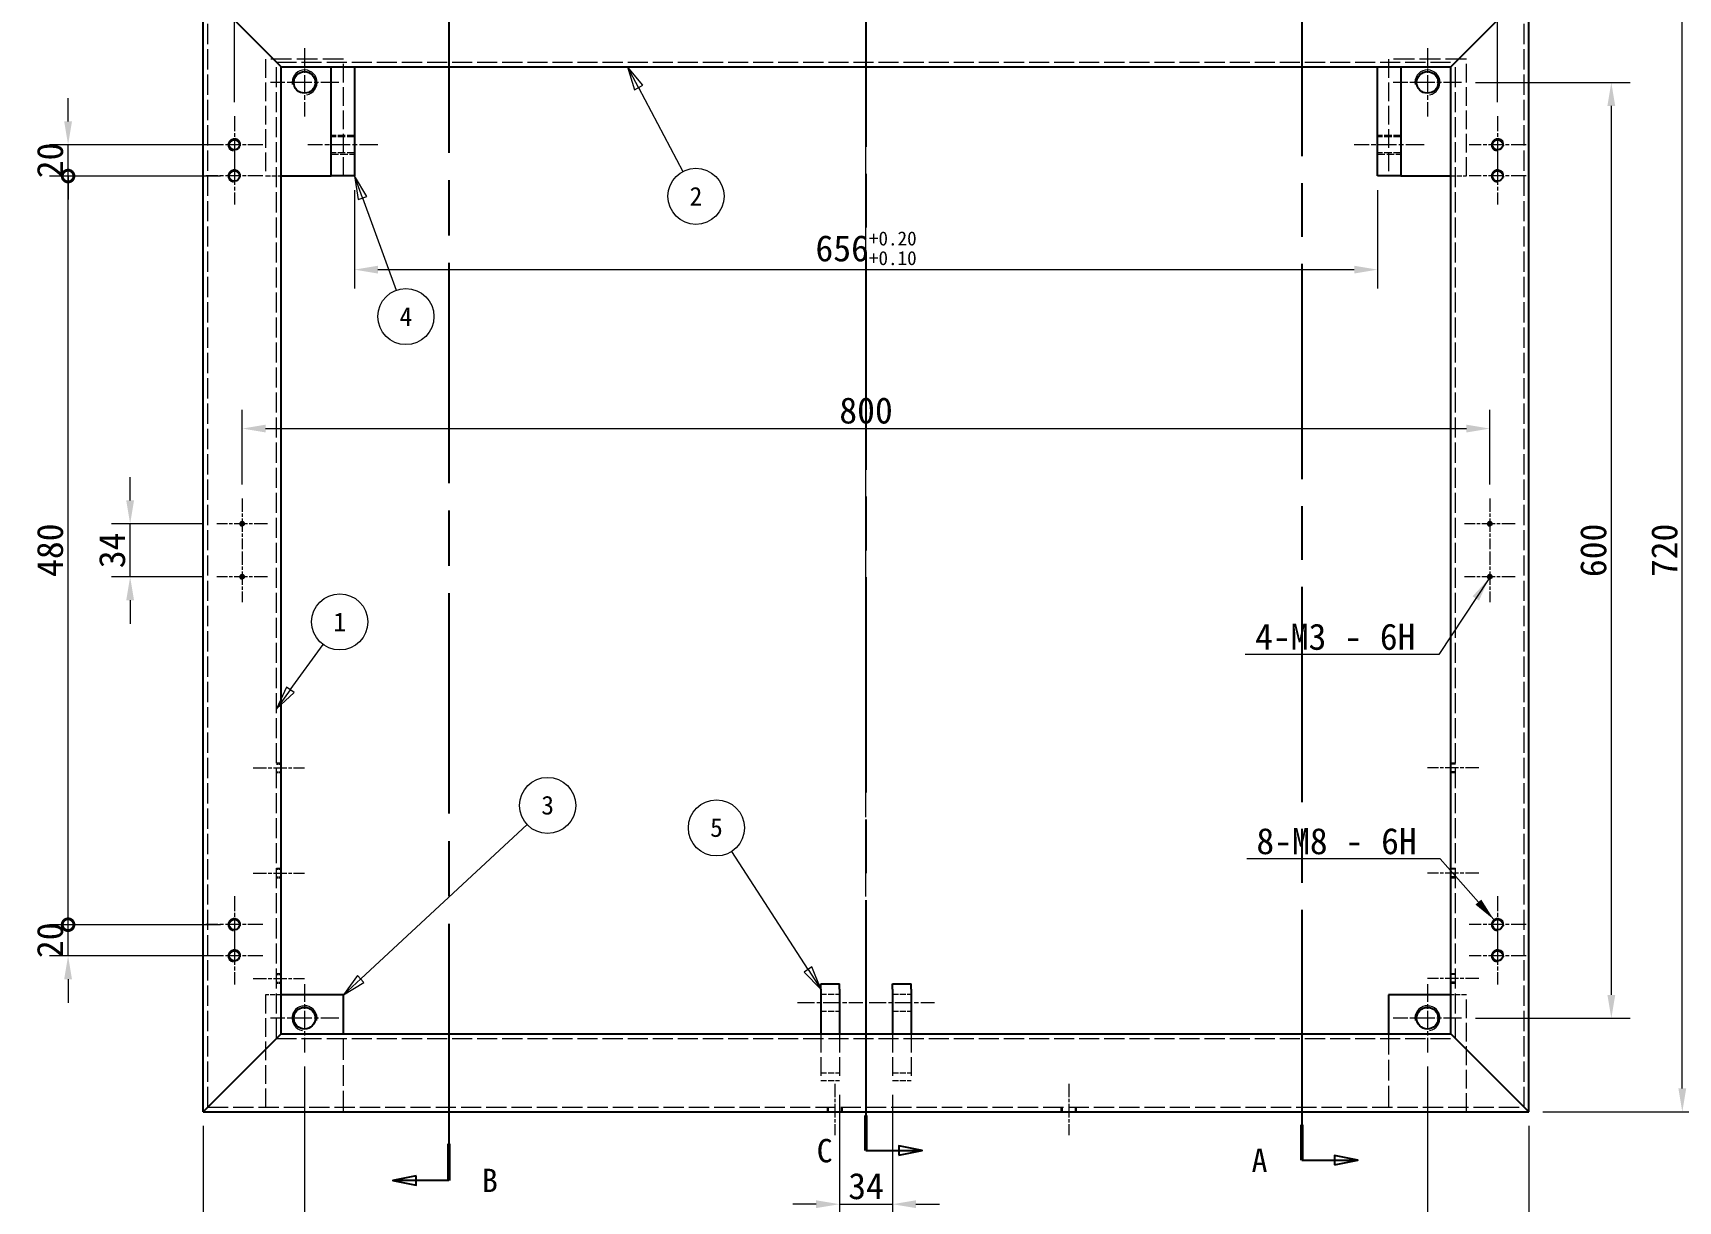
# Model space of a CAD drawing. Header units: millimetres. Extents: x 36 to 2487, y 33 to 1749.
# Drawn here: x 613 to 1668, y 611 to 1360 of the extents above; entities that cross this region are included whole.
import ezdxf

# ---------------------------------------------------------------- set-up
doc = ezdxf.new("R2010")
doc.units = ezdxf.units.MM
doc.header["$LTSCALE"] = 6
doc.linetypes.add('CHAIN', pattern=[0.3543, 0.2362, -0.0295, 0.0591, -0.0295])
doc.linetypes.add('DASHED', pattern=[0.2067, 0.1654, -0.0413])
for name, color, linetype, lineweight, true_color in [('中心标记 (ISO)', 1, 'CHAIN', 18, 0xff0000), ('中心线 (ISO)', 1, 'CHAIN', 18, 0xff0000), ('剖切线 (ISO)', 7, 'CHAIN', 25, 0x008000), ('尺寸 (ISO)', 7, 'Continuous', 18, 0x008000), ('符号 (ISO)', 7, 'Continuous', 18, 0x008000), ('隐藏 (ISO)', 5, 'DASHED', 18, 0x0000ff)]:
    doc.layers.add(name, color=color, linetype=linetype, lineweight=lineweight, true_color=true_color)
doc.layers.add('可见 (ISO)', color=7, linetype='Continuous', lineweight=25)
doc.layers.add('可见窄的 (ISO)', color=7, linetype='Continuous', lineweight=18)
doc.styles.add('HZ_33', font='simfang.ttf')
doc.styles.add('最新国标', font='simfang.ttf')
doc.styles.add('注释文本 (ISO)', font='simfang.ttf')
doc.dimstyles.new('默认 (GB)', dxfattribs={"dimscale": 6, "dimtxt": 2.8, "dimasz": 2.5, "dimexe": 2, "dimexo": 1.5, "dimgap": 0.5, "dimtad": 1, "dimtoh": 1, "dimdsep": 46, "dimtxsty": '最新国标', "dimcen": 0.09, "dimdle": 10, "dimclrd": 256, "dimclre": 256, "dimclrt": 256, "dimaunit": 1, "dimadec": 3, "dimazin": 2, "dimtfac": 0.535714, "dimtmove": 0, "dimatfit": 3, "dimfxl": 0, "dimtolj": 1, "dimtzin": 0, "dimlwd": -1, "dimlwe": -1, "dimarcsym": 0})
doc.dimstyles.new('默认 (GB)$7', dxfattribs={"dimscale": 6, "dimtxt": 2.8, "dimasz": 2.5, "dimexe": 2, "dimexo": 1.5, "dimgap": 0.5, "dimtad": 1, "dimtoh": 1, "dimdsep": 46, "dimtxsty": '最新国标', "dimcen": 0.09, "dimdle": 10, "dimclrd": 256, "dimclre": 256, "dimclrt": 256, "dimaunit": 1, "dimadec": 3, "dimazin": 2, "dimtfac": 0.535714, "dimtmove": 0, "dimatfit": 3, "dimfxl": 0, "dimtolj": 1, "dimtzin": 0, "dimlwd": -1, "dimlwe": -1, "dimarcsym": 0})

# ---------------------------------------------------------------- blocks, each defined once
blk = doc.blocks.new('二维转换剖视图0')
at = {"layer": '剖切线 (ISO)', "linetype": 'CHAIN', "ltscale": 16.233152}
blk.add_line((237.76, 236.46), (237.76, 106.18), dxfattribs=at)
at = {"layer": '剖切线 (ISO)', "linetype": 'Continuous', "lineweight": 50}
for p, q in [((237.76, 236.46), (237.76, 232.71)), ((237.76, 109.93), (237.76, 106.18))]:
    blk.add_line(p, q, dxfattribs=at)
at = {"layer": '剖切线 (ISO)', "linetype": 'Continuous'}
for p, q in [((237.76, 236.46), (241.26, 236.46)), ((243.76, 236.46), (241.26, 236.96)), ((241.26, 236.96), (241.26, 235.96)), ((241.26, 236.46), (243.76, 236.46)), ((241.26, 235.96), (243.76, 236.46)), ((237.76, 106.18), (241.26, 106.18)), ((243.76, 106.18), (241.26, 106.68)), ((241.26, 106.68), (241.26, 105.68)), ((241.26, 106.18), (243.76, 106.18)), ((241.26, 105.68), (243.76, 106.18))]:
    blk.add_line(p, q, dxfattribs=at)
at = {"layer": '剖切线 (ISO)', "linetype": 'Continuous', "flags": 128}
for points in [[(241.26, 235.96), (243.76, 236.46), (241.26, 236.96), (241.26, 235.96)], [(241.26, 105.68), (243.76, 106.18), (241.26, 106.68), (241.26, 105.68)]]:
    blk.add_lwpolyline(points, dxfattribs=at)
at = {"layer": '剖切线 (ISO)'}
for points in [[(241.26, 235.96), (243.76, 236.46), (241.26, 236.96), (241.26, 235.96)], [(241.26, 105.68), (243.76, 106.18), (241.26, 106.68), (241.26, 105.68)]]:
    blk.add_solid(points, dxfattribs=at)
at = {"layer": '剖切线 (ISO)', "char_height": 2.5, "attachment_point": 7, "style": 'HZ_33'}
for insert in [(232.4, 235.18), (232.4, 104.9)]:
    blk.add_mtext('A', dxfattribs=dict(at, insert=insert))
blk = doc.blocks.new('二维转换剖视图1')
at = {"layer": '剖切线 (ISO)', "linetype": 'Continuous'}
for p, q in [((143.11, 237.87), (140.61, 237.37)), ((143.11, 237.37), (140.61, 237.37)), ((140.61, 237.37), (143.11, 236.87)), ((143.11, 236.87), (143.11, 237.87)), ((146.61, 237.37), (143.11, 237.37)), ((143.11, 104.51), (140.61, 104.01)), ((143.11, 104.01), (140.61, 104.01)), ((140.61, 104.01), (143.11, 103.51)), ((143.11, 103.51), (143.11, 104.51)), ((146.61, 104.01), (143.11, 104.01))]:
    blk.add_line(p, q, dxfattribs=at)
at = {"layer": '剖切线 (ISO)', "linetype": 'CHAIN', "ltscale": 16.611027}
blk.add_line((146.61, 237.37), (146.61, 104.01), dxfattribs=at)
at = {"layer": '剖切线 (ISO)', "linetype": 'Continuous', "lineweight": 50}
for p, q in [((146.61, 237.37), (146.61, 233.49)), ((146.61, 107.9), (146.61, 104.01))]:
    blk.add_line(p, q, dxfattribs=at)
at = {"layer": '剖切线 (ISO)', "linetype": 'Continuous', "flags": 128}
for points in [[(143.11, 237.87), (140.61, 237.37), (143.11, 236.87), (143.11, 237.87)], [(143.11, 104.51), (140.61, 104.01), (143.11, 103.51), (143.11, 104.51)]]:
    blk.add_lwpolyline(points, dxfattribs=at)
at = {"layer": '剖切线 (ISO)'}
for points in [[(143.11, 237.87), (140.61, 237.37), (143.11, 236.87), (143.11, 237.87)], [(143.11, 104.51), (140.61, 104.01), (143.11, 103.51), (143.11, 104.51)]]:
    blk.add_solid(points, dxfattribs=at)
at = {"layer": '剖切线 (ISO)', "char_height": 2.5, "attachment_point": 7, "style": 'HZ_33'}
for insert in [(150.15, 236.12), (150.15, 102.76)]:
    blk.add_mtext('B', dxfattribs=dict(at, insert=insert))
blk = doc.blocks.new('*D7')
at = {"layer": 'Defpoints', "color": 0, "transparency": 16777216}
for p in [(722.2, 668), (1572.2, 668), (1572.2, 494.3)]:
    blk.add_point(p, dxfattribs=at)
at = {"layer": '尺寸 (ISO)', "color": 116, "true_color": 0x00803f, "transparency": 16777216}
for p, q in [((722.2, 659), (722.2, 482.3)), ((1572.2, 659), (1572.2, 482.3)), ((737.2, 494.3), (1557.2, 494.3))]:
    blk.add_line(p, q, dxfattribs=at)
for points in [[(737.2, 496.8), (737.2, 491.8), (722.2, 494.3)], [(1557.2, 496.8), (1557.2, 491.8), (1572.2, 494.3)]]:
    blk.add_solid(points, dxfattribs=at)
at = {"layer": '尺寸 (ISO)', "transparency": 16777216, "insert": (1147.2, 505.8), "char_height": 16.8, "attachment_point": 5, "style": '最新国标'}
blk.add_mtext('\\A1;850', dxfattribs=at)
blk = doc.blocks.new('*D8')
at = {"layer": 'Defpoints', "color": 0, "transparency": 16777216}
for p in [(1572.2, 1388), (1670.6, 1388), (1572.2, 668)]:
    blk.add_point(p, dxfattribs=at)
at = {"layer": '尺寸 (ISO)', "color": 116, "true_color": 0x00803f, "transparency": 16777216}
for p, q in [((1581.2, 1388), (1682.6, 1388)), ((1670.6, 683), (1670.6, 1373)), ((1581.2, 668), (1682.6, 668))]:
    blk.add_line(p, q, dxfattribs=at)
for points in [[(1668.1, 1373), (1673.1, 1373), (1670.6, 1388)], [(1668.1, 683), (1673.1, 683), (1670.6, 668)]]:
    blk.add_solid(points, dxfattribs=at)
at = {"layer": '尺寸 (ISO)', "transparency": 16777216, "insert": (1659.2, 1028), "char_height": 16.8, "attachment_point": 5, "rotation": 90, "style": '最新国标'}
blk.add_mtext('\\A1;720', dxfattribs=at)
blk = doc.blocks.new('_DotSmall')
at = {"color": 0, "linetype": 'ByBlock', "const_width": 0.5}
blk.add_lwpolyline([(-0.0625, 0, 1), (0.0625, 0, 1)], format="xyb", close=True, dxfattribs=at)
blk = doc.blocks.new('*D9')
at = {"layer": 'Defpoints', "color": 0, "transparency": 16777216}
for p in [(635.5, 788), (742.2, 788), (742.2, 768)]:
    blk.add_point(p, dxfattribs=at)
at = {"layer": '尺寸 (ISO)', "color": 116, "true_color": 0x00803f, "transparency": 16777216}
for p, q in [((635.5, 788), (635.5, 803)), ((733.2, 788), (623.5, 788)), ((635.5, 768), (635.5, 788)), ((733.2, 768), (623.5, 768)), ((635.5, 753), (635.5, 738))]:
    blk.add_line(p, q, dxfattribs=at)
blk.add_solid([(633, 753), (638, 753), (635.5, 768)], dxfattribs=at)
at = {"layer": '尺寸 (ISO)', "color": 116, "true_color": 0x00803f, "transparency": 16777216, "xscale": 15, "yscale": 15, "zscale": 15, "rotation": 270}
blk.add_blockref('_DotSmall', (635.5, 788), dxfattribs=at)
at = {"layer": '尺寸 (ISO)', "transparency": 16777216, "insert": (624, 778), "char_height": 16.8, "attachment_point": 5, "rotation": 90, "style": '最新国标'}
blk.add_mtext('\\A1;20', dxfattribs=at)
blk = doc.blocks.new('*D11')
at = {"layer": 'Defpoints', "color": 0, "transparency": 16777216}
for p in [(635.5, 1288), (742.2, 1288), (742.2, 1268)]:
    blk.add_point(p, dxfattribs=at)
at = {"layer": '尺寸 (ISO)', "color": 116, "true_color": 0x00803f, "transparency": 16777216}
for p, q in [((635.5, 1303), (635.5, 1318)), ((733.2, 1288), (623.5, 1288)), ((635.5, 1268), (635.5, 1288)), ((733.2, 1268), (623.5, 1268)), ((635.5, 1268), (635.5, 1253))]:
    blk.add_line(p, q, dxfattribs=at)
blk.add_solid([(633, 1303), (638, 1303), (635.5, 1288)], dxfattribs=at)
at = {"layer": '尺寸 (ISO)', "color": 116, "true_color": 0x00803f, "transparency": 16777216, "xscale": 15, "yscale": 15, "zscale": 15, "rotation": 90}
blk.add_blockref('_DotSmall', (635.5, 1268), dxfattribs=at)
at = {"layer": '尺寸 (ISO)', "transparency": 16777216, "insert": (624, 1278), "char_height": 16.8, "attachment_point": 5, "rotation": 90, "style": '最新国标'}
blk.add_mtext('\\A1;20', dxfattribs=at)
blk = doc.blocks.new('*D12')
at = {"layer": 'Defpoints', "color": 0, "transparency": 16777216}
for p in [(635.5, 1268), (742.2, 1268), (742.2, 788)]:
    blk.add_point(p, dxfattribs=at)
at = {"layer": '尺寸 (ISO)', "color": 116, "true_color": 0x00803f, "transparency": 16777216}
for p, q in [((733.2, 1268), (623.5, 1268)), ((635.5, 788), (635.5, 1268)), ((733.2, 788), (623.5, 788))]:
    blk.add_line(p, q, dxfattribs=at)
at = {"layer": '尺寸 (ISO)', "color": 116, "true_color": 0x00803f, "transparency": 16777216, "xscale": 15, "yscale": 15, "zscale": 15}
for p, rotation in [((635.5, 1268), 90), ((635.5, 788), 270)]:
    blk.add_blockref('_DotSmall', p, dxfattribs=dict(at, rotation=rotation))
at = {"layer": '尺寸 (ISO)', "transparency": 16777216, "insert": (624, 1028.1), "char_height": 16.8, "attachment_point": 5, "rotation": 90, "style": '最新国标'}
blk.add_mtext('\\A1;480', dxfattribs=at)
blk = doc.blocks.new('*D13')
at = {"layer": 'Defpoints', "color": 0, "transparency": 16777216}
for p in [(675.3, 1045), (730.9, 1045), (730.9, 1011)]:
    blk.add_point(p, dxfattribs=at)
at = {"layer": '尺寸 (ISO)', "color": 116, "true_color": 0x00803f, "transparency": 16777216}
for p, q in [((675.3, 1060), (675.3, 1075)), ((721.9, 1045), (663.3, 1045)), ((675.3, 1011), (675.3, 1045)), ((721.9, 1011), (663.3, 1011)), ((675.3, 996), (675.3, 981))]:
    blk.add_line(p, q, dxfattribs=at)
for points in [[(672.8, 1060), (677.8, 1060), (675.3, 1045)], [(672.8, 996), (677.8, 996), (675.3, 1011)]]:
    blk.add_solid(points, dxfattribs=at)
at = {"layer": '尺寸 (ISO)', "transparency": 16777216, "insert": (663.8, 1028), "char_height": 16.8, "attachment_point": 5, "rotation": 90, "style": '最新国标'}
blk.add_mtext('\\A1;34', dxfattribs=at)
blk = doc.blocks.new('*D14')
at = {"layer": 'Defpoints', "color": 0, "transparency": 16777216}
for p in [(1552.2, 1456), (742.2, 1306.4), (1552.2, 1306.4)]:
    blk.add_point(p, dxfattribs=at)
at = {"layer": '尺寸 (ISO)', "color": 116, "true_color": 0x00803f, "transparency": 16777216}
for p, q in [((742.2, 1315.4), (742.2, 1468)), ((1552.2, 1315.4), (1552.2, 1468)), ((757.2, 1456), (1537.2, 1456))]:
    blk.add_line(p, q, dxfattribs=at)
for points in [[(757.2, 1458.5), (757.2, 1453.5), (742.2, 1456)], [(1537.2, 1458.5), (1537.2, 1453.5), (1552.2, 1456)]]:
    blk.add_solid(points, dxfattribs=at)
at = {"layer": '尺寸 (ISO)', "transparency": 16777216, "insert": (1147.2, 1467.5), "char_height": 16.8, "attachment_point": 5, "style": '最新国标'}
blk.add_mtext('\\A1;810', dxfattribs=at)
blk = doc.blocks.new('*D15')
at = {"layer": 'Defpoints', "color": 0, "transparency": 16777216}
for p in [(1547.2, 1106.1), (747.2, 1061.3), (1547.2, 1061.3)]:
    blk.add_point(p, dxfattribs=at)
at = {"layer": '尺寸 (ISO)', "color": 116, "true_color": 0x00803f, "transparency": 16777216}
for p, q in [((747.2, 1070.3), (747.2, 1118.1)), ((1547.2, 1070.3), (1547.2, 1118.1)), ((762.2, 1106.1), (1532.2, 1106.1))]:
    blk.add_line(p, q, dxfattribs=at)
for points in [[(762.2, 1108.6), (762.2, 1103.6), (747.2, 1106.1)], [(1532.2, 1108.6), (1532.2, 1103.6), (1547.2, 1106.1)]]:
    blk.add_solid(points, dxfattribs=at)
at = {"layer": '尺寸 (ISO)', "transparency": 16777216, "insert": (1147.2, 1117.6), "char_height": 16.8, "attachment_point": 5, "style": '最新国标'}
blk.add_mtext('\\A1;800', dxfattribs=at)
blk = doc.blocks.new('*D16')
at = {"layer": 'Defpoints', "color": 0, "transparency": 16777216}
for p in [(1130.2, 688), (1164.2, 688), (1164.2, 608.8)]:
    blk.add_point(p, dxfattribs=at)
at = {"layer": '尺寸 (ISO)', "color": 116, "true_color": 0x00803f, "transparency": 16777216}
for p, q in [((1130.2, 679), (1130.2, 596.8)), ((1164.2, 679), (1164.2, 596.8)), ((1115.2, 608.8), (1100.2, 608.8)), ((1130.2, 608.8), (1164.2, 608.8)), ((1179.2, 608.8), (1194.2, 608.8))]:
    blk.add_line(p, q, dxfattribs=at)
for points in [[(1115.2, 611.3), (1115.2, 606.3), (1130.2, 608.8)], [(1179.2, 611.3), (1179.2, 606.3), (1164.2, 608.8)]]:
    blk.add_solid(points, dxfattribs=at)
at = {"layer": '尺寸 (ISO)', "transparency": 16777216, "insert": (1147.2, 620.3), "char_height": 16.8, "attachment_point": 5, "style": '最新国标'}
blk.add_mtext('\\A1;34', dxfattribs=at)
blk = doc.blocks.new('*D28')
at = {"layer": 'Defpoints', "color": 0, "transparency": 16777216}
for p in [(1529.1, 1328), (1529.1, 728), (1625.1, 728)]:
    blk.add_point(p, dxfattribs=at)
at = {"layer": '尺寸 (ISO)', "color": 116, "true_color": 0x00803f, "transparency": 16777216}
for p, q in [((1538.1, 1328), (1637.1, 1328)), ((1625.1, 1313), (1625.1, 743)), ((1538.1, 728), (1637.1, 728))]:
    blk.add_line(p, q, dxfattribs=at)
for points in [[(1622.6, 1313), (1627.6, 1313), (1625.1, 1328)], [(1622.6, 743), (1627.6, 743), (1625.1, 728)]]:
    blk.add_solid(points, dxfattribs=at)
at = {"layer": '尺寸 (ISO)', "transparency": 16777216, "insert": (1613.6, 1028), "char_height": 16.8, "attachment_point": 5, "rotation": 90, "style": '最新国标'}
blk.add_mtext('\\A1;600', dxfattribs=at)
blk = doc.blocks.new('*D29')
at = {"layer": 'Defpoints', "color": 0, "transparency": 16777216}
for p in [(787.2, 706.1), (1507.2, 706.1), (1507.2, 551.1)]:
    blk.add_point(p, dxfattribs=at)
at = {"layer": '尺寸 (ISO)', "color": 116, "true_color": 0x00803f, "transparency": 16777216}
for p, q in [((787.2, 697.1), (787.2, 539.1)), ((1507.2, 697.1), (1507.2, 539.1)), ((802.2, 551.1), (1492.2, 551.1))]:
    blk.add_line(p, q, dxfattribs=at)
for points in [[(802.2, 553.6), (802.2, 548.6), (787.2, 551.1)], [(1492.2, 553.6), (1492.2, 548.6), (1507.2, 551.1)]]:
    blk.add_solid(points, dxfattribs=at)
at = {"layer": '尺寸 (ISO)', "transparency": 16777216, "insert": (1147.2, 562.6), "char_height": 16.8, "attachment_point": 5, "style": '最新国标'}
blk.add_mtext('\\A1;720', dxfattribs=at)
blk = doc.blocks.new('二维转换剖视图2')
at = {"layer": '剖切线 (ISO)', "linetype": 'CHAIN', "ltscale": 16.230274}
blk.add_line((191.19, 237.46), (191.19, 107.2), dxfattribs=at)
at = {"layer": '剖切线 (ISO)', "linetype": 'Continuous', "lineweight": 50}
for p, q in [((191.19, 237.46), (191.19, 233.71)), ((191.19, 110.95), (191.19, 107.2))]:
    blk.add_line(p, q, dxfattribs=at)
at = {"layer": '剖切线 (ISO)', "linetype": 'Continuous'}
for p, q in [((191.19, 237.46), (194.69, 237.46)), ((197.19, 237.46), (194.69, 237.96)), ((194.69, 237.96), (194.69, 236.96)), ((194.69, 237.46), (197.19, 237.46)), ((194.69, 236.96), (197.19, 237.46)), ((197.19, 107.2), (194.69, 107.7)), ((194.69, 107.7), (194.69, 106.7)), ((191.19, 107.2), (194.69, 107.2)), ((194.69, 107.2), (197.19, 107.2)), ((194.69, 106.7), (197.19, 107.2))]:
    blk.add_line(p, q, dxfattribs=at)
at = {"layer": '剖切线 (ISO)', "linetype": 'Continuous', "flags": 128}
for points in [[(194.69, 236.96), (197.19, 237.46), (194.69, 237.96), (194.69, 236.96)], [(194.69, 106.7), (197.19, 107.2), (194.69, 107.7), (194.69, 106.7)]]:
    blk.add_lwpolyline(points, dxfattribs=at)
at = {"layer": '剖切线 (ISO)'}
for points in [[(194.69, 236.96), (197.19, 237.46), (194.69, 237.96), (194.69, 236.96)], [(194.69, 106.7), (197.19, 107.2), (194.69, 107.7), (194.69, 106.7)]]:
    blk.add_solid(points, dxfattribs=at)
at = {"layer": '剖切线 (ISO)', "char_height": 2.5, "attachment_point": 7, "style": 'HZ_33'}
for insert in [(185.93, 236.16), (185.93, 105.9)]:
    blk.add_mtext('C', dxfattribs=dict(at, insert=insert))
blk = doc.blocks.new('引出序号1')
at = {"layer": '符号 (ISO)'}
for p, q in [((166.89, 220.8), (165.72, 223.01)), ((167.33, 221.03), (165.72, 223.01)), ((165.72, 223.01), (166.45, 220.56)), ((166.45, 220.56), (167.33, 221.03)), ((166.89, 220.8), (171.63, 211.81))]:
    blk.add_line(p, q, dxfattribs=at)
at = {"layer": '符号 (ISO)', "flags": 128}
blk.add_lwpolyline([(167.33, 221.03), (165.72, 223.01), (166.45, 220.56), (167.33, 221.03)], dxfattribs=at)
at = {"layer": '符号 (ISO)'}
blk.add_circle((173.02, 209.17), 3, dxfattribs=at)
blk.add_solid([(167.33, 221.03), (165.72, 223.01), (166.45, 220.56), (167.33, 221.03)], dxfattribs=at)
at = {"layer": '符号 (ISO)', "insert": (173.02, 209.17), "char_height": 2, "attachment_point": 5, "style": '注释文本 (ISO)'}
blk.add_mtext('2', dxfattribs=at)
blk = doc.blocks.new('引出序号2')
at = {"layer": '符号 (ISO)'}
for p, q in [((129.66, 156.43), (133.19, 161.28)), ((129.26, 156.72), (128.19, 154.41)), ((130.07, 156.14), (129.26, 156.72)), ((129.66, 156.43), (128.19, 154.41)), ((128.19, 154.41), (130.07, 156.14))]:
    blk.add_line(p, q, dxfattribs=at)
at = {"layer": '符号 (ISO)', "flags": 128}
blk.add_lwpolyline([(129.26, 156.72), (128.19, 154.41), (130.07, 156.14), (129.26, 156.72)], dxfattribs=at)
at = {"layer": '符号 (ISO)'}
blk.add_circle((134.95, 163.69), 3, dxfattribs=at)
blk.add_solid([(129.26, 156.72), (128.19, 154.41), (130.07, 156.14), (129.26, 156.72)], dxfattribs=at)
at = {"layer": '符号 (ISO)', "insert": (134.95, 163.69), "char_height": 2, "attachment_point": 5, "style": '注释文本 (ISO)'}
blk.add_mtext('1', dxfattribs=at)
blk = doc.blocks.new('引出序号3')
at = {"layer": '符号 (ISO)'}
for p, q in [((185, 126.55), (176.84, 139.17)), ((185.42, 126.82), (184.58, 126.27)), ((186.36, 124.45), (185.42, 126.82)), ((184.58, 126.27), (186.36, 124.45)), ((185, 126.55), (186.36, 124.45))]:
    blk.add_line(p, q, dxfattribs=at)
at = {"layer": '符号 (ISO)', "flags": 128}
blk.add_lwpolyline([(184.58, 126.27), (186.36, 124.45), (185.42, 126.82), (184.58, 126.27)], dxfattribs=at)
at = {"layer": '符号 (ISO)'}
blk.add_circle((175.21, 141.68), 3, dxfattribs=at)
blk.add_solid([(184.58, 126.27), (186.36, 124.45), (185.42, 126.82), (184.58, 126.27)], dxfattribs=at)
at = {"layer": '符号 (ISO)', "insert": (175.21, 141.7), "char_height": 2, "attachment_point": 5, "style": '注释文本 (ISO)'}
blk.add_mtext('5', dxfattribs=at)
blk = doc.blocks.new('引出序号4')
at = {"layer": '符号 (ISO)'}
for p, q in [((137.19, 125.54), (154.98, 142.05)), ((136.85, 125.91), (135.36, 123.84)), ((137.19, 125.54), (135.36, 123.84)), ((135.36, 123.84), (137.53, 125.17)), ((137.53, 125.17), (136.85, 125.91))]:
    blk.add_line(p, q, dxfattribs=at)
at = {"layer": '符号 (ISO)', "flags": 128}
blk.add_lwpolyline([(136.85, 125.91), (135.36, 123.84), (137.53, 125.17), (136.85, 125.91)], dxfattribs=at)
at = {"layer": '符号 (ISO)'}
blk.add_circle((157.17, 144.08), 3, dxfattribs=at)
blk.add_solid([(136.85, 125.91), (135.36, 123.84), (137.53, 125.17), (136.85, 125.91)], dxfattribs=at)
at = {"layer": '符号 (ISO)', "insert": (157.17, 144.09), "char_height": 2, "attachment_point": 5, "style": '注释文本 (ISO)'}
blk.add_mtext('3', dxfattribs=at)
blk = doc.blocks.new('引出序号5')
at = {"layer": '符号 (ISO)'}
for p, q in [((137.39, 208.99), (136.53, 211.34)), ((137.86, 209.16), (136.53, 211.34)), ((136.53, 211.34), (136.92, 208.82)), ((136.92, 208.82), (137.86, 209.16)), ((137.39, 208.99), (140.99, 199.13))]:
    blk.add_line(p, q, dxfattribs=at)
at = {"layer": '符号 (ISO)', "flags": 128}
blk.add_lwpolyline([(137.86, 209.16), (136.53, 211.34), (136.92, 208.82), (137.86, 209.16)], dxfattribs=at)
at = {"layer": '符号 (ISO)'}
blk.add_circle((142.02, 196.32), 3, dxfattribs=at)
blk.add_solid([(137.86, 209.16), (136.53, 211.34), (136.92, 208.82), (137.86, 209.16)], dxfattribs=at)
at = {"layer": '符号 (ISO)', "insert": (142.02, 196.32), "char_height": 2, "attachment_point": 5, "style": '注释文本 (ISO)'}
blk.add_mtext('4', dxfattribs=at)
blk = doc.blocks.new('*D57')
at = {"layer": 'Defpoints', "color": 0, "transparency": 16777216}
for p in [(819.2, 1268), (1475.2, 1268), (1475.2, 1208)]:
    blk.add_point(p, dxfattribs=at)
at = {"layer": '尺寸 (ISO)', "color": 116, "true_color": 0x00803f, "transparency": 16777216}
for p, q in [((819.2, 1259), (819.2, 1196)), ((1475.2, 1259), (1475.2, 1196)), ((834.2, 1208), (1460.2, 1208))]:
    blk.add_line(p, q, dxfattribs=at)
for points in [[(834.2, 1210.5), (834.2, 1205.5), (819.2, 1208)], [(1460.2, 1210.5), (1460.2, 1205.5), (1475.2, 1208)]]:
    blk.add_solid(points, dxfattribs=at)
at = {"layer": '尺寸 (ISO)', "transparency": 16777216, "insert": (1147.2, 1221.7), "char_height": 16.8, "attachment_point": 5, "style": '最新国标'}
blk.add_mtext('\\A1;656{\\H9;\\S+0.20^ +0.10;}', dxfattribs=at)

msp = doc.modelspace()

# ---------------------------------------------------------------- linework, layer by layer
at = {"layer": '中心标记 (ISO)', "ltscale": 8.118196}
for p, q in [((787.16, 1349.959), (787.16, 1306.124)), ((1507.16, 1349.959), (1507.16, 1306.124)), ((809.077, 1328.041), (765.242, 1328.041)), ((1529.077, 1328.041), (1485.242, 1328.041)), ((787.16, 749.959), (787.16, 706.124)), ((1507.16, 749.959), (1507.16, 706.124)), ((809.077, 728.041), (765.242, 728.041)), ((1529.077, 728.041), (1485.242, 728.041))]:
    msp.add_line(p, q, dxfattribs=at)
at = {"layer": '中心标记 (ISO)', "ltscale": 6.78697}
for p, q in [((742.16, 1306.365), (742.16, 1269.718)), ((1552.16, 1306.365), (1552.16, 1269.718)), ((760.483, 1288.041), (723.836, 1288.041)), ((1570.483, 1288.041), (1533.836, 1288.041)), ((742.16, 1286.365), (742.16, 1249.718)), ((1552.16, 1286.365), (1552.16, 1249.718)), ((760.483, 1268.041), (723.836, 1268.041)), ((1570.483, 1268.041), (1533.836, 1268.041)), ((742.16, 806.365), (742.16, 769.718)), ((1552.16, 806.365), (1552.16, 769.718)), ((760.483, 788.041), (723.836, 788.041)), ((742.16, 786.365), (742.16, 749.718)), ((1570.483, 788.041), (1533.836, 788.041)), ((1552.16, 786.365), (1552.16, 749.718)), ((760.483, 768.041), (723.836, 768.041)), ((1570.483, 768.041), (1533.836, 768.041))]:
    msp.add_line(p, q, dxfattribs=at)
at = {"layer": '中心标记 (ISO)', "ltscale": 6.011347}
for p, q in [((747.16, 1061.271), (747.16, 1028.812)), ((1547.16, 1061.271), (1547.16, 1028.812)), ((763.389, 1045.041), (730.93, 1045.041)), ((1563.389, 1045.041), (1530.93, 1045.041)), ((747.16, 1027.271), (747.16, 994.812)), ((1547.16, 1027.271), (1547.16, 994.812)), ((763.389, 1011.041), (730.93, 1011.041)), ((1563.389, 1011.041), (1530.93, 1011.041))]:
    msp.add_line(p, q, dxfattribs=at)
at = {"layer": '中心线 (ISO)', "ltscale": 23.990969}
msp.add_line((1147.16, 653.041), (1147.16, 1403.041), dxfattribs=at)
at = {"layer": '中心线 (ISO)', "ltscale": 8.333956}
for p, q in [((834.16, 1288.041), (789.16, 1288.041)), ((1505.16, 1288.041), (1460.16, 1288.041))]:
    msp.add_line(p, q, dxfattribs=at)
at = {"layer": '中心线 (ISO)', "ltscale": 6.111541}
for p, q in [((754.16, 888.541), (787.16, 888.541)), ((1540.16, 888.541), (1507.16, 888.541)), ((754.16, 821.041), (787.16, 821.041)), ((1540.16, 821.041), (1507.16, 821.041)), ((754.16, 753.541), (787.16, 753.541)), ((1540.16, 753.541), (1507.16, 753.541)), ((1127.16, 686.041), (1127.16, 653.041)), ((1277.16, 686.041), (1277.16, 653.041))]:
    msp.add_line(p, q, dxfattribs=at)
at = {"layer": '中心线 (ISO)', "ltscale": 7.778352}
for p, q in [((1103.16, 738.041), (1145.16, 738.041)), ((1149.16, 738.041), (1191.16, 738.041))]:
    msp.add_line(p, q, dxfattribs=at)
at = {"layer": '可见 (ISO)'}
for p, q in [((722.16, 668.041), (722.16, 1388.041)), ((1572.16, 668.041), (1572.16, 1388.041)), ((729.66, 1380.541), (764.66, 1345.541)), ((764.66, 1345.541), (729.66, 1380.541)), ((1529.66, 1345.541), (1564.66, 1380.541)), ((1564.66, 1380.541), (1529.66, 1345.541)), ((772.16, 1338.041), (764.66, 1345.541)), ((764.66, 1345.541), (772.16, 1338.041)), ((1529.66, 1345.541), (1522.16, 1338.041)), ((1522.16, 1338.041), (1529.66, 1345.541)), ((772.16, 1338.041), (1522.16, 1338.041)), ((772.16, 718.041), (772.16, 1338.041)), ((804.16, 1268.041), (804.16, 1338.041)), ((819.16, 1338.041), (819.16, 1268.041)), ((1475.16, 1268.041), (1475.16, 1338.041)), ((1490.16, 1338.041), (1490.16, 1268.041)), ((1522.16, 718.041), (1522.16, 1338.041)), ((772.16, 1268.041), (804.16, 1268.041)), ((819.16, 1268.041), (804.16, 1268.041)), ((1490.16, 1268.041), (1475.16, 1268.041)), ((1490.16, 1268.041), (1522.16, 1268.041)), ((1118.16, 746.675), (1118.16, 750.041)), ((1118.16, 750.041), (1130.16, 750.041)), ((1130.16, 746.675), (1130.16, 750.041)), ((1164.16, 746.675), (1164.16, 750.041)), ((1164.16, 750.041), (1176.16, 750.041)), ((1176.16, 746.675), (1176.16, 750.041)), ((812.16, 743.041), (772.16, 743.041)), ((812.16, 718.041), (812.16, 743.041)), ((1118.16, 746.675), (1118.16, 718.041)), ((1130.16, 746.675), (1130.16, 718.041)), ((1164.16, 746.675), (1164.16, 718.041)), ((1176.16, 746.675), (1176.16, 718.041)), ((1482.16, 743.041), (1482.16, 718.041)), ((1522.16, 743.041), (1482.16, 743.041)), ((764.66, 710.541), (772.16, 718.041)), ((772.16, 718.041), (764.66, 710.541)), ((772.16, 718.041), (1522.16, 718.041)), ((1522.16, 718.041), (1529.66, 710.541)), ((1529.66, 710.541), (1522.16, 718.041)), ((764.66, 710.541), (729.66, 675.541)), ((729.66, 675.541), (764.66, 710.541)), ((1564.66, 675.541), (1529.66, 710.541)), ((1529.66, 710.541), (1564.66, 675.541)), ((722.16, 668.041), (729.66, 675.541)), ((729.66, 675.541), (722.16, 668.041)), ((1564.66, 675.541), (1572.16, 668.041)), ((1572.16, 668.041), (1564.66, 675.541)), ((722.16, 668.041), (1572.16, 668.041))]:
    msp.add_line(p, q, dxfattribs=at)
for centre, radius in [((787.16, 1328.041), 6.917), ((1507.16, 1328.041), 6.918), ((742.16, 1288.041), 3.324), ((1552.16, 1288.041), 3.324), ((742.16, 1268.041), 3.324), ((1552.16, 1268.041), 3.324), ((747.16, 1045.041), 1.23), ((1547.16, 1045.041), 1.23), ((747.16, 1011.041), 1.23), ((1547.16, 1011.041), 1.23), ((742.16, 788.041), 3.324), ((1552.16, 788.041), 3.324), ((742.16, 768.041), 3.324), ((1552.16, 768.041), 3.324), ((787.16, 728.041), 6.918), ((1507.16, 728.041), 6.918)]:
    msp.add_circle(centre, radius, dxfattribs=at)
at = {"layer": '可见窄的 (ISO)'}
for centre, radius, start, end in [((787.16, 1328.041), 8, 280, 190), ((1507.16, 1328.041), 8, 280, 190), ((742.16, 1288.041), 4, 350, 260), ((1552.16, 1288.041), 4, 350, 260), ((742.16, 1268.041), 4, 350, 260), ((1552.16, 1268.041), 4, 350, 260), ((747.16, 1045.041), 1.5, 350, 260), ((1547.16, 1045.041), 1.5, 350, 260), ((747.16, 1011.041), 1.5, 350, 260), ((1547.16, 1011.041), 1.5, 350, 260), ((742.16, 788.041), 4, 350, 260), ((1552.16, 788.041), 4, 350, 260), ((742.16, 768.041), 4, 350, 260), ((1552.16, 768.041), 4, 350, 260), ((787.16, 728.041), 8, 350, 260), ((1507.16, 728.041), 8, 280, 190)]:
    msp.add_arc(centre, radius, start, end, dxfattribs=at)
at = {"layer": '隐藏 (ISO)', "ltscale": 13.0844}
for p, q in [((725.16, 671.041), (725.16, 1385.041)), ((1569.16, 671.041), (1569.16, 1385.041))]:
    msp.add_line(p, q, dxfattribs=at)
at = {"layer": '隐藏 (ISO)', "ltscale": 12.094824}
for p, q in [((762.16, 1343.041), (762.16, 1268.041)), ((812.16, 1268.041), (812.16, 1343.041)), ((1482.16, 1343.041), (1482.16, 1268.041)), ((1532.16, 1268.041), (1532.16, 1343.041)), ((762.16, 743.041), (762.16, 668.041)), ((1532.16, 668.041), (1532.16, 743.041)), ((1118.16, 718.041), (1118.16, 688.041)), ((1130.16, 718.041), (1130.16, 688.041)), ((1164.16, 718.041), (1164.16, 688.041)), ((1176.16, 718.041), (1176.16, 688.041))]:
    msp.add_line(p, q, dxfattribs=at)
at = {"layer": '隐藏 (ISO)', "ltscale": 13.438693}
for p, q in [((812.16, 1343.041), (762.16, 1343.041)), ((1532.16, 1343.041), (1482.16, 1343.041)), ((812.16, 668.041), (812.16, 718.041)), ((1482.16, 718.041), (1482.16, 668.041))]:
    msp.add_line(p, q, dxfattribs=at)
at = {"layer": '隐藏 (ISO)', "ltscale": 12.969769}
for p, q in [((769.16, 1341.041), (1525.16, 1341.041)), ((769.16, 715.041), (1525.16, 715.041))]:
    msp.add_line(p, q, dxfattribs=at)
at = {"layer": '隐藏 (ISO)', "ltscale": 12.942494}
for p, q in [((769.16, 715.041), (769.16, 1341.041)), ((1525.16, 715.041), (1525.16, 1341.041))]:
    msp.add_line(p, q, dxfattribs=at)
at = {"layer": '隐藏 (ISO)', "ltscale": 4.761642}
for p, q in [((819.16, 1294.041), (804.16, 1294.041)), ((819.16, 1293.094), (804.16, 1293.094)), ((1490.16, 1294.041), (1475.16, 1294.041)), ((1490.16, 1293.094), (1475.16, 1293.094)), ((819.16, 1282.988), (804.16, 1282.988)), ((804.16, 1282.041), (819.16, 1282.041)), ((1490.16, 1282.988), (1475.16, 1282.988)), ((1475.16, 1282.041), (1490.16, 1282.041))]:
    msp.add_line(p, q, dxfattribs=at)
at = {"layer": '隐藏 (ISO)', "ltscale": 3.174394}
for p, q in [((762.16, 1268.041), (772.16, 1268.041)), ((1522.16, 1268.041), (1532.16, 1268.041)), ((772.16, 743.041), (762.16, 743.041)), ((1532.16, 743.041), (1522.16, 743.041))]:
    msp.add_line(p, q, dxfattribs=at)
at = {"layer": '隐藏 (ISO)', "ltscale": 0.952248}
for p, q in [((772.16, 891.541), (769.16, 891.541)), ((769.16, 891), (772.16, 891)), ((1525.16, 891.541), (1522.16, 891.541)), ((1525.16, 891), (1522.16, 891)), ((769.16, 886.083), (772.16, 886.083)), ((769.16, 885.541), (772.16, 885.541)), ((1525.16, 886.083), (1522.16, 886.083)), ((1522.16, 885.541), (1525.16, 885.541)), ((772.16, 824.041), (769.16, 824.041)), ((769.16, 823.5), (772.16, 823.5)), ((1525.16, 824.041), (1522.16, 824.041)), ((1525.16, 823.5), (1522.16, 823.5)), ((769.16, 818.583), (772.16, 818.583)), ((769.16, 818.041), (772.16, 818.041)), ((1525.16, 818.583), (1522.16, 818.583)), ((1522.16, 818.041), (1525.16, 818.041)), ((772.16, 756.541), (769.16, 756.541)), ((769.16, 756), (772.16, 756)), ((769.16, 751.083), (772.16, 751.083)), ((769.16, 750.541), (772.16, 750.541)), ((1525.16, 756.541), (1522.16, 756.541)), ((1525.16, 756), (1522.16, 756)), ((1525.16, 751.083), (1522.16, 751.083)), ((1522.16, 750.541), (1525.16, 750.541)), ((1122.16, 671.041), (1122.16, 668.041)), ((1122.972, 671.041), (1122.972, 668.041)), ((1131.348, 671.041), (1131.348, 668.041)), ((1132.16, 668.041), (1132.16, 671.041)), ((1272.16, 671.041), (1272.16, 668.041)), ((1272.972, 671.041), (1272.972, 668.041)), ((1281.348, 671.041), (1281.348, 668.041)), ((1282.16, 668.041), (1282.16, 671.041))]:
    msp.add_line(p, q, dxfattribs=at)
at = {"layer": '隐藏 (ISO)', "ltscale": 3.809293}
for p, q in [((1118.16, 743.541), (1130.16, 743.541)), ((1164.16, 743.541), (1176.16, 743.541)), ((1118.16, 732.541), (1130.16, 732.541)), ((1164.16, 732.541), (1176.16, 732.541)), ((1118.16, 693.041), (1130.16, 693.041)), ((1118.16, 688.041), (1130.16, 688.041)), ((1164.16, 693.041), (1176.16, 693.041)), ((1164.16, 688.041), (1176.16, 688.041))]:
    msp.add_line(p, q, dxfattribs=at)
at = {"layer": '隐藏 (ISO)', "ltscale": 13.087219}
msp.add_line((725.16, 671.041), (1569.16, 671.041), dxfattribs=at)

# ---------------------------------------------------------------- block references
at = {"layer": '剖切线 (ISO)', "xscale": 6, "yscale": 6, "zscale": 6}
for name in ['二维转换剖视图1', '二维转换剖视图2', '二维转换剖视图0']:
    msp.add_blockref(name, (0, 0), dxfattribs=at)
at = {"layer": '符号 (ISO)', "xscale": 6, "yscale": 6, "zscale": 6}
for name in ['引出序号1', '引出序号5', '引出序号2', '引出序号4', '引出序号3']:
    msp.add_blockref(name, (0, 0), dxfattribs=at)

# ---------------------------------------------------------------- texts
at = {"layer": '符号 (ISO)', "char_height": 16.8, "width": 114.31074, "attachment_point": 9, "line_spacing_factor": 0.49, "style": '最新国标'}
for s, insert in [('4-M3 - 6H', (1499.525, 963.975)), ('8-M8 - 6H', (1500.349, 832.927))]:
    msp.add_mtext(s, dxfattribs=dict(at, insert=insert))

# ---------------------------------------------------------------- dimensions: what is measured, and where the dimension line sits
at = {"layer": '尺寸 (ISO)', "color": 116, "true_color": 0x00803f}
for base, p1, p2, angle, override, picture, middle in [((1552.16, 1456.041), (742.16, 1306.365), (1552.16, 1306.365), 180, {"dimgap": 0.5, "dimtoh": 0, "dimdec": 2, "dimtol": 0, "dimlim": 0, "dimtp": 0, "dimtm": 0, "dimtdec": 2, "dimtofl": 0, "dimatfit": 1}, '*D14', (1147.16, 1456.041)), ((1670.65, 1388.041), (1572.16, 668.041), (1572.16, 1388.041), 270, {"dimgap": 0.5, "dimtoh": 0, "dimdec": 2, "dimtol": 0, "dimlim": 0, "dimtp": 0, "dimtm": 0, "dimtdec": 2, "dimtofl": 0, "dimatfit": 1}, '*D8', (1670.65, 1028.041)), ((1625.077, 728.041), (1529.077, 1328.041), (1529.077, 728.041), 90, {"dimgap": 0.5, "dimtoh": 0, "dimdec": 2, "dimtol": 0, "dimlim": 0, "dimtp": 0, "dimtm": 0, "dimtdec": 2, "dimtofl": 0, "dimatfit": 1}, '*D28', (1625.077, 1028.041)), ((635.473, 1288.041), (742.16, 1268.041), (742.16, 1288.041), 90, {"dimgap": 0.5, "dimtoh": 0, "dimdec": 2, "dimblk1": 'DotSmall', "dimsah": 1, "dimdle": 0, "dimtol": 0, "dimlim": 0, "dimtp": 0, "dimtm": 0, "dimtdec": 2, "dimtofl": 1, "dimatfit": 1}, '*D11', (635.473, 1278.041)), ((635.473, 1268.041), (742.16, 788.041), (742.16, 1268.041), 90, {"dimgap": 0.5, "dimtoh": 0, "dimdec": 2, "dimblk1": 'DotSmall', "dimblk2": 'DotSmall', "dimsah": 1, "dimdle": 0, "dimtol": 0, "dimlim": 0, "dimtp": 0, "dimtm": 0, "dimtdec": 2, "dimtofl": 0, "dimatfit": 1}, '*D12', (635.473, 1028.101)), ((1475.16, 1208.041), (819.16, 1268.041), (1475.16, 1268.041), 180, {"dimgap": 0.5, "dimtoh": 0, "dimdec": 2, "dimtol": 1, "dimlim": 0, "dimtp": 0.2, "dimtm": -0.1, "dimtdec": 2, "dimtofl": 0, "dimatfit": 1}, '*D57', (1147.16, 1208.041)), ((1547.16, 1106.097), (747.16, 1061.271), (1547.16, 1061.271), 180, {"dimgap": 0.5, "dimtoh": 0, "dimdec": 2, "dimtol": 0, "dimlim": 0, "dimtp": 0, "dimtm": 0, "dimtdec": 2, "dimtofl": 0, "dimatfit": 1}, '*D15', (1147.16, 1106.097)), ((675.256, 1045.041), (730.93, 1011.041), (730.93, 1045.041), 90, {"dimgap": 0.5, "dimtoh": 0, "dimdec": 2, "dimtol": 0, "dimlim": 0, "dimtp": 0, "dimtm": 0, "dimtdec": 2, "dimtofl": 1, "dimatfit": 1}, '*D13', (675.256, 1028.041)), ((635.473, 788.041), (742.16, 768.041), (742.16, 788.041), 90, {"dimgap": 0.5, "dimtoh": 0, "dimdec": 2, "dimblk2": 'DotSmall', "dimsah": 1, "dimdle": 0, "dimtol": 0, "dimlim": 0, "dimtp": 0, "dimtm": 0, "dimtdec": 2, "dimtofl": 1, "dimatfit": 1}, '*D9', (635.473, 778.041)), ((1507.16, 551.062), (787.16, 706.124), (1507.16, 706.124), 180, {"dimgap": 0.5, "dimtoh": 0, "dimdec": 2, "dimtol": 0, "dimlim": 0, "dimtp": 0, "dimtm": 0, "dimtdec": 2, "dimtofl": 0, "dimatfit": 1}, '*D29', (1147.16, 551.062)), ((1164.16, 608.791), (1130.16, 688.041), (1164.16, 688.041), 180, {"dimgap": 0.5, "dimtoh": 0, "dimdec": 2, "dimtol": 0, "dimlim": 0, "dimtp": 0, "dimtm": 0, "dimtdec": 2, "dimtofl": 1, "dimatfit": 1}, '*D16', (1147.16, 608.791)), ((1572.16, 494.317), (722.16, 668.041), (1572.16, 668.041), 180, {"dimgap": 0.5, "dimtoh": 0, "dimdec": 2, "dimtol": 0, "dimlim": 0, "dimtp": 0, "dimtm": 0, "dimtdec": 2, "dimtofl": 0, "dimatfit": 1}, '*D7', (1147.16, 494.317))]:
    dim = msp.add_linear_dim(base=base, p1=p1, p2=p2, angle=angle, dimstyle='默认 (GB)', override=override, dxfattribs=at)
    dim.commit()
    dim.dimension.update_dxf_attribs({"geometry": picture, "text_midpoint": middle, "dimtype": 160})

# ---------------------------------------------------------------- leaders
at = {"layer": '符号 (ISO)', "annotation_type": 0, "has_hookline": 1, "hookline_direction": 1}
for points, text_width in [([(1546.455, 1009.717), (1514.525, 961.175), (1499.525, 961.175)], 109.248), ([(1549.789, 791.263), (1515.349, 830.127), (1500.349, 830.127)], 109.056)]:
    msp.add_leader(points, dimstyle='默认 (GB)$7', override={"dimgap": 0, "dimtad": 1}, dxfattribs=dict(at, text_width=text_width))

doc.saveas('drawing.dxf')
